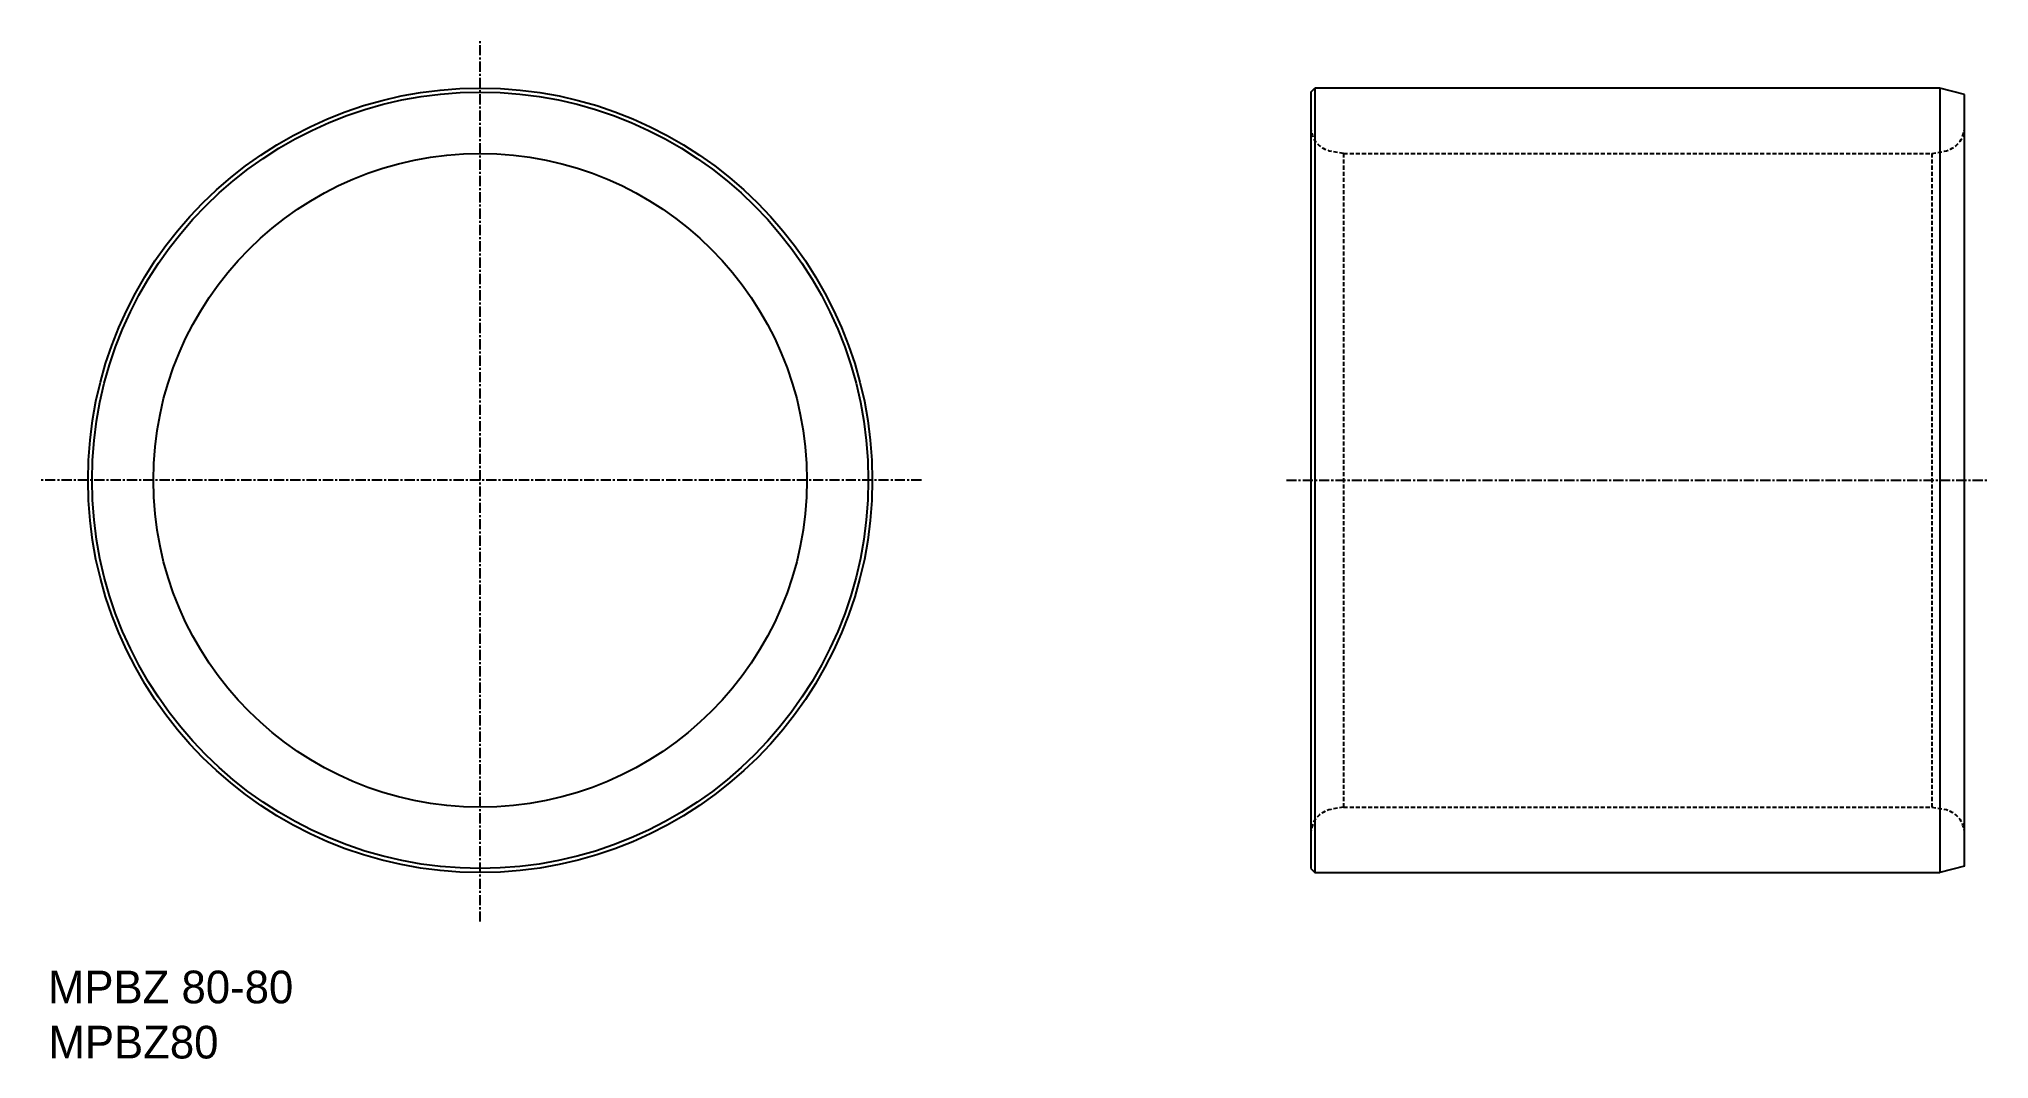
# Model space of a CAD drawing. Extents: x 0 to 239, y -2 to 122.
import ezdxf

# ---------------------------------------------------------------- set-up
doc = ezdxf.new("R2010")
doc.units = 0
doc.linetypes.add('CENTER', pattern=[2, 1.25, -0.25, 0.25, -0.25])
doc.linetypes.add('DASHED', pattern=[0.75, 0.5, -0.25])
doc.layers.get('0').update_dxf_attribs({"linetype": 'CONTINUOUS'})
doc.layers.add('CENTER', color=1, linetype='CENTER')

msp = doc.modelspace()

# ---------------------------------------------------------------- linework, layer by layer
at = {"color": 7, "linetype": 'CONTINUOUS'}
for p, q in [((155.64, 115.84), (156.14, 116.34)), ((155.64, 115.84), (155.64, 20.84)), ((232.64, 116.34), (156.14, 116.34)), ((156.14, 116.34), (156.14, 20.34)), ((235.64, 115.53), (232.64, 116.34)), ((232.64, 116.34), (232.64, 20.34)), ((235.64, 21.14), (235.64, 115.53)), ((155.64, 20.84), (156.14, 20.34)), ((156.14, 20.34), (232.64, 20.34)), ((235.64, 21.14), (232.64, 20.34))]:
    msp.add_line(p, q, dxfattribs=at)
at = {"color": 3, "linetype": 'DASHED'}
for p, q in [((159.64, 108.34), (158.12, 108.6)), ((159.64, 108.34), (231.64, 108.34)), ((159.64, 108.34), (159.64, 28.34)), ((231.64, 108.34), (233.16, 108.6)), ((231.64, 108.34), (231.64, 28.34)), ((159.64, 28.34), (158.12, 28.07)), ((159.64, 28.34), (231.64, 28.34)), ((231.64, 28.34), (233.16, 28.07))]:
    msp.add_line(p, q, dxfattribs=at)
for radius in [48, 47.5, 40]:
    msp.add_circle((53.96, 68.34), radius)
for centre, start, end in [((158.64, 111.56), 180, 260), ((232.64, 111.56), 280, 0), ((158.64, 25.11), 100, 180), ((232.64, 25.11), 0, 80)]:
    msp.add_arc(centre, 3, start, end, dxfattribs=at)
at = {"layer": 'CENTER', "color": 1, "linetype": 'CENTER'}
for p, q in [((53.96, 14.34), (53.96, 122.34)), ((107.96, 68.34), (-0.04, 68.34)), ((152.64, 68.34), (238.64, 68.34))]:
    msp.add_line(p, q, dxfattribs=at)

# ---------------------------------------------------------------- texts
at = {"color": 7, "linetype": 'CONTINUOUS'}
for s, p in [('MPBZ 80-80', (1.06, 4.34)), ('MPBZ80', (1.12, -2.41))]:
    msp.add_text(s, height=4, dxfattribs=at).set_placement(p)

doc.saveas('drawing.dxf')
